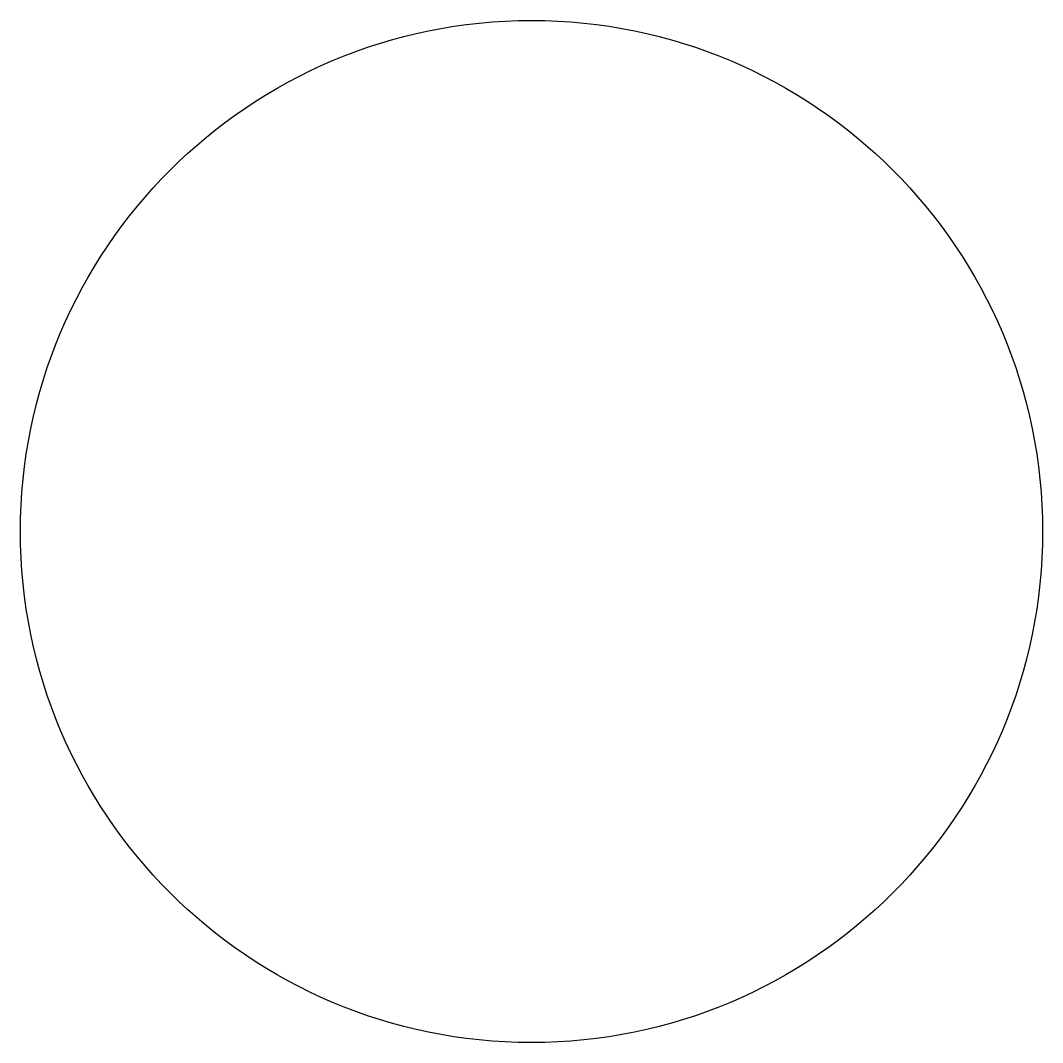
# Model space of a CAD drawing. Header units: metres. Extents: x -0.025 to 0.025, y -0.025 to 0.025.
import ezdxf

# ---------------------------------------------------------------- set-up
doc = ezdxf.new("R2010")
doc.units = ezdxf.units.M
doc.layers.add('3D_Wire_XS_ColRedS', color=1, linetype='Continuous')

msp = doc.modelspace()

# ---------------------------------------------------------------- linework, layer by layer
at = {"layer": '3D_Wire_XS_ColRedS'}
msp.add_circle((0, 0), 0.025, dxfattribs=at)

doc.saveas('drawing.dxf')
